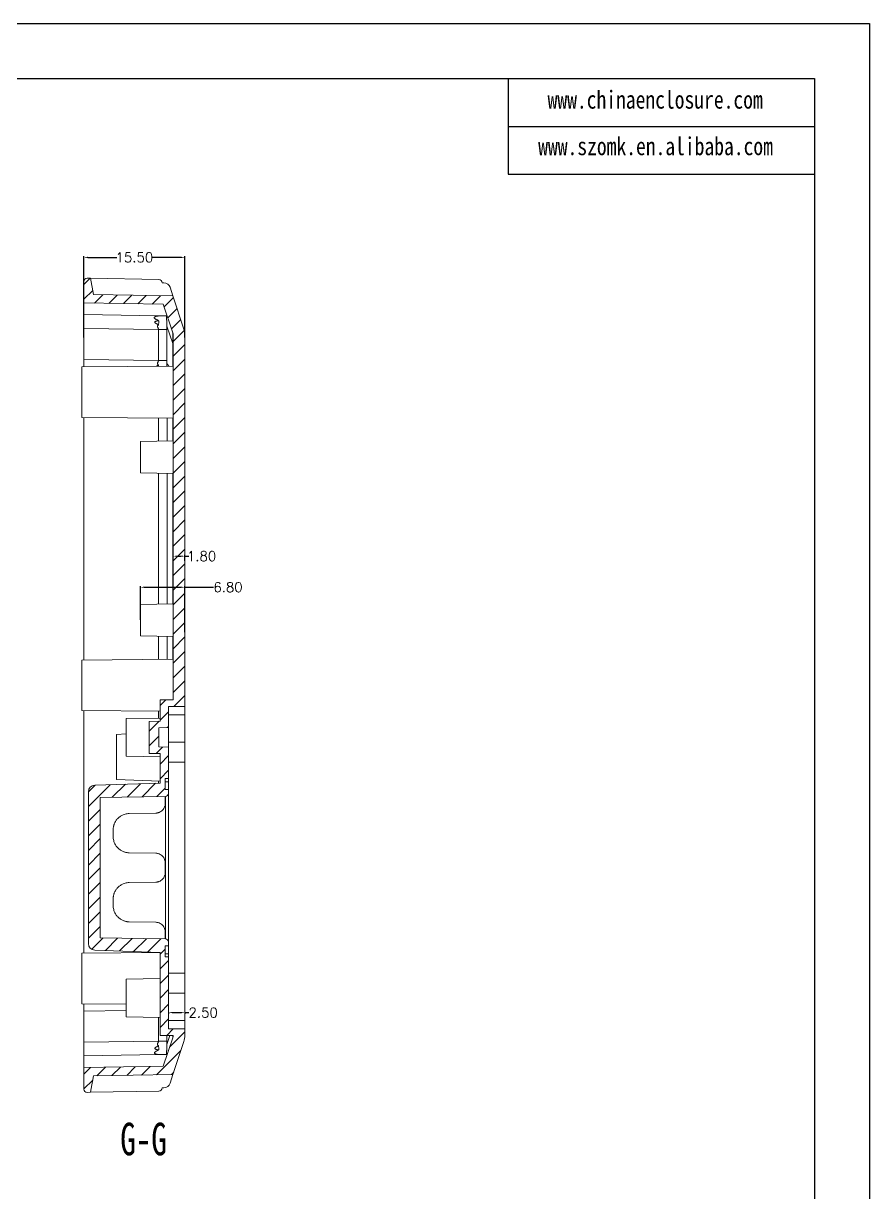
# Model space of a CAD drawing. Header units: inches. Extents: x 1153 to 4140, y 573 to 968.
# Drawn here: x 3389.1 to 3519, y 749 to 928.5 of the extents above; entities that cross this region are included whole.
import ezdxf

# ---------------------------------------------------------------- set-up
doc = ezdxf.new("R2010")
doc.units = ezdxf.units.IN
doc.layers.add('10', color=7, linetype='Continuous')
doc.layers.add('文字', color=81, linetype='Continuous')
doc.styles.add('SLDTEXTSTYLE6', font='TXT', dxfattribs={"width": 0.7})
doc.styles.get("Standard").update_dxf_attribs({"font": 'txt', "bigfont": 'gbcbig.shx'})
doc.styles.add('宋体', font='', dxfattribs={"width": 0.8, "height": 3.5})
doc.styles.get('宋体').set_extended_font_data('SimSun')
doc.dimstyles.new('2', dxfattribs={"dimtxt": 1.5, "dimasz": 0.6, "dimexe": 0.18, "dimexo": 0.0625, "dimgap": 0.09, "dimtad": 0, "dimtih": 1, "dimtoh": 1, "dimzin": 0, "dimdsep": 46, "dimtxsty": 'Standard', "dimcen": 0, "dimadec": 0, "dimazin": 2, "dimtfac": 1, "dimtofl": 0, "dimtmove": 0, "dimatfit": 3, "dimfxl": 1, "dimtolj": 1, "dimtzin": 0, "dimarcsym": 0})

# ---------------------------------------------------------------- blocks, each defined once
blk = doc.blocks.new('*D262')
at = {"color": 0, "lineweight": -2, "transparency": 16777216}
for p, q in [((3407.09, 836.95), (3407.09, 842.12)), ((3407.69, 841.94), (3413.29, 841.94)), ((3413.89, 835.02), (3413.89, 842.12)), ((3413.89, 841.94), (3418.3, 841.94))]:
    blk.add_line(p, q, dxfattribs=at)
at = {"color": 0, "transparency": 16777216}
for points in [[(3407.69, 842.04), (3407.69, 841.84), (3407.09, 841.94)], [(3413.29, 842.04), (3413.29, 841.84), (3413.89, 841.94)]]:
    blk.add_solid(points, dxfattribs=at)
at = {"layer": 'Defpoints', "color": 0, "transparency": 16777216}
for p in [(3413.89, 841.94), (3407.09, 836.89), (3413.89, 834.96)]:
    blk.add_point(p, dxfattribs=at)
at = {"color": 0, "transparency": 16777216, "insert": (3420.51, 841.94), "char_height": 1.5, "attachment_point": 5}
blk.add_mtext('\\A1;6.80', dxfattribs=at)
blk = doc.blocks.new('*D263')
at = {"color": 0, "lineweight": -2, "transparency": 16777216}
for p, q in [((3412.09, 844.93), (3412.09, 846.89)), ((3412.69, 846.71), (3413.29, 846.71)), ((3413.89, 845.98), (3413.89, 846.89)), ((3413.89, 846.71), (3414.49, 846.71))]:
    blk.add_line(p, q, dxfattribs=at)
at = {"color": 0, "transparency": 16777216}
for points in [[(3412.69, 846.81), (3412.69, 846.61), (3412.09, 846.71)], [(3413.29, 846.81), (3413.29, 846.61), (3413.89, 846.71)]]:
    blk.add_solid(points, dxfattribs=at)
at = {"layer": 'Defpoints', "color": 0, "transparency": 16777216}
for p in [(3413.89, 846.71), (3413.89, 845.92), (3412.09, 844.87)]:
    blk.add_point(p, dxfattribs=at)
at = {"color": 0, "transparency": 16777216, "insert": (3416.45, 846.71), "char_height": 1.5, "attachment_point": 5}
blk.add_mtext('\\A1;1.80', dxfattribs=at)
blk = doc.blocks.new('*D264')
at = {"color": 0, "lineweight": -2, "transparency": 16777216}
for p, q in [((3398.39, 880.29), (3398.39, 892.76)), ((3398.99, 892.58), (3403.42, 892.58)), ((3413.29, 892.58), (3408.85, 892.58)), ((3413.89, 880.29), (3413.89, 892.76))]:
    blk.add_line(p, q, dxfattribs=at)
at = {"color": 0, "transparency": 16777216}
for points in [[(3398.99, 892.68), (3398.99, 892.48), (3398.39, 892.58)], [(3413.29, 892.68), (3413.29, 892.48), (3413.89, 892.58)]]:
    blk.add_solid(points, dxfattribs=at)
at = {"layer": 'Defpoints', "color": 0, "transparency": 16777216}
for p in [(3413.89, 892.58), (3398.39, 880.22), (3413.89, 880.22)]:
    blk.add_point(p, dxfattribs=at)
at = {"color": 0, "transparency": 16777216, "insert": (3406.14, 892.58), "char_height": 1.5, "attachment_point": 5}
blk.add_mtext('\\A1;15.50', dxfattribs=at)
blk = doc.blocks.new('*D265')
at = {"color": 0, "lineweight": -2, "transparency": 16777216}
for p, q in [((3411.39, 776.65), (3411.39, 776.46)), ((3411.99, 776.64), (3413.29, 776.64)), ((3413.89, 776.65), (3413.89, 776.46)), ((3413.89, 776.64), (3414.49, 776.64))]:
    blk.add_line(p, q, dxfattribs=at)
at = {"color": 0, "transparency": 16777216}
for points in [[(3411.99, 776.74), (3411.99, 776.54), (3411.39, 776.64)], [(3413.29, 776.74), (3413.29, 776.54), (3413.89, 776.64)]]:
    blk.add_solid(points, dxfattribs=at)
at = {"layer": 'Defpoints', "color": 0, "transparency": 16777216}
for p in [(3411.39, 776.71), (3413.89, 776.71), (3413.89, 776.64)]:
    blk.add_point(p, dxfattribs=at)
at = {"color": 0, "transparency": 16777216, "insert": (3416.7, 776.64), "char_height": 1.5, "attachment_point": 5}
blk.add_mtext('\\A1;2.50', dxfattribs=at)

msp = doc.modelspace()

# ---------------------------------------------------------------- hatches: boundary and pattern name
at = {"linetype": 'Continuous', "lineweight": 0}
h = msp.add_hatch(dxfattribs=at)
h.set_pattern_fill('ANSI31', color=4, scale=0.5, style=0)
edge = h.paths.add_edge_path(flags=0)
edge.add_arc((3398.885, 888.882), 0.5, 89, 180)
edge.add_line((3398.385, 888.882), (3398.385, 885.59))
edge.add_line((3398.385, 885.59), (3410.578, 885.377))
edge.add_line((3410.578, 885.377), (3412.024, 881.013))
edge.add_arc((3410.885, 880.636), 1.2, 0, 18.33287, ccw=False)
edge.add_line((3412.085, 880.636), (3412.085, 824.645))
edge.add_line((3412.085, 824.645), (3410.085, 824.645))
edge.add_line((3410.085, 824.645), (3410.085, 821.367))
edge.add_line((3410.085, 821.367), (3408.385, 821.337))
edge.add_line((3408.385, 821.337), (3408.385, 816.442))
edge.add_line((3408.385, 816.442), (3410.085, 816.412))
edge.add_line((3410.085, 816.412), (3410.085, 811.889))
edge.add_line((3410.085, 811.889), (3400.05, 811.539))
edge.add_arc((3400.085, 810.54), 1, 92, 180)
edge.add_line((3399.085, 810.54), (3399.085, 787.239))
edge.add_arc((3400.085, 787.239), 1, 180, 268)
edge.add_line((3400.05, 786.24), (3410.085, 785.889))
edge.add_line((3410.085, 785.889), (3410.085, 773.145))
edge.add_line((3410.085, 773.145), (3412.085, 773.145))
edge.add_arc((3410.885, 773.145), 1.2, 341.66713, 360, ccw=False)
edge.add_line((3412.024, 772.767), (3410.578, 768.404))
edge.add_line((3410.578, 768.404), (3398.385, 768.191))
edge.add_line((3398.385, 768.191), (3398.385, 764.899))
edge.add_arc((3398.885, 764.899), 0.5, 180, 271)
edge.add_line((3398.894, 764.399), (3399.395, 764.408))
edge.add_line((3399.395, 764.408), (3399.851, 766.916))
edge.add_line((3399.851, 766.916), (3412.052, 767.129))
edge.add_line((3412.052, 767.129), (3413.733, 772.201))
edge.add_arc((3410.885, 773.145), 3, 341.66713, 360)
edge.add_line((3413.885, 773.145), (3413.885, 774.145))
edge.add_line((3413.885, 774.145), (3411.385, 774.145))
edge.add_line((3411.385, 774.145), (3411.385, 785.189))
edge.add_line((3411.385, 785.189), (3410.885, 785.189))
edge.add_line((3410.885, 785.189), (3410.885, 786.889))
edge.add_line((3410.885, 786.889), (3411.385, 786.889))
edge.add_line((3411.385, 786.889), (3411.385, 787.442))
edge.add_arc((3410.885, 787.442), 0.5, 360, 449)
edge.add_line((3410.894, 787.942), (3400.885, 788.116))
edge.add_line((3400.885, 788.116), (3400.885, 809.662))
edge.add_line((3400.885, 809.662), (3410.894, 809.837))
edge.add_arc((3410.885, 810.337), 0.5, 271, 360)
edge.add_line((3411.385, 810.337), (3411.385, 810.889))
edge.add_line((3411.385, 810.889), (3410.885, 810.889))
edge.add_line((3410.885, 810.889), (3410.885, 812.589))
edge.add_line((3410.885, 812.589), (3411.385, 812.589))
edge.add_line((3411.385, 812.589), (3411.385, 817.389))
edge.add_line((3411.385, 817.389), (3409.885, 817.416))
edge.add_line((3409.885, 817.416), (3409.885, 820.363))
edge.add_line((3409.885, 820.363), (3411.385, 820.389))
edge.add_line((3411.385, 820.389), (3411.385, 823.634))
edge.add_line((3411.385, 823.634), (3413.885, 823.634))
edge.add_line((3413.885, 823.634), (3413.885, 880.636))
edge.add_arc((3410.885, 880.636), 3, 0, 18.33287)
edge.add_line((3413.733, 881.579), (3412.052, 886.651))
edge.add_line((3412.052, 886.651), (3399.851, 886.864))
edge.add_line((3399.851, 886.864), (3399.395, 889.373))
edge.add_line((3399.395, 889.373), (3398.894, 889.381))

# ---------------------------------------------------------------- linework, layer by layer
for p, q in [((3016.166, 928.498), (3519.003, 928.498)), ((3519.003, 928.498), (3519.003, 572.957)), ((3029.178, 920.033), (3510.538, 920.033)), ((3463.509, 920.033), (3463.509, 905.336)), ((3510.538, 920.033), (3510.538, 581.422)), ((3463.509, 912.684), (3510.538, 912.684)), ((3463.509, 905.336), (3510.538, 905.336))]:
    msp.add_line(p, q)
at = {"color": 7, "linetype": 'Continuous', "lineweight": 15}
for p, q in [((3398.385, 888.882), (3398.385, 885.59)), ((3399.395, 889.373), (3398.894, 889.381)), ((3399.395, 889.373), (3399.851, 886.864)), ((3409.894, 889.189), (3399.395, 889.373)), ((3410.385, 888.681), (3410.385, 888.69)), ((3410.385, 888.681), (3410.677, 888.676)), ((3399.851, 886.864), (3412.052, 886.651)), ((3412.052, 886.651), (3411.608, 887.99)), ((3410.578, 885.377), (3398.385, 885.59)), ((3398.385, 883.79), (3398.385, 885.59)), ((3412.024, 881.013), (3410.578, 885.377)), ((3413.733, 881.579), (3412.052, 886.651)), ((3409.843, 883.59), (3398.385, 883.79)), ((3409.843, 883.59), (3411.17, 883.59)), ((3398.385, 881.669), (3409.843, 881.527)), ((3398.385, 876.898), (3398.385, 881.669)), ((3409.843, 881.527), (3411.136, 881.527)), ((3409.843, 881.527), (3409.843, 876.756)), ((3412.024, 879.339), (3411.136, 882.021)), ((3411.136, 882.021), (3411.136, 881.527)), ((3411.136, 881.527), (3411.136, 876.756)), ((3412.085, 880.636), (3412.085, 824.645)), ((3413.885, 880.636), (3413.885, 823.634)), ((3409.843, 876.756), (3398.385, 876.898)), ((3409.859, 875.871), (3409.841, 876.061)), ((3411.136, 876.756), (3409.843, 876.756)), ((3411.136, 876.262), (3411.136, 876.756)), ((3412.085, 875.89), (3398.085, 875.768)), ((3398.085, 868.012), (3398.085, 875.768)), ((3398.085, 868.012), (3412.085, 867.89)), ((3398.385, 830.771), (3398.385, 868.01)), ((3411.17, 867.898), (3411.17, 864.374)), ((3412.085, 864.39), (3407.082, 864.303)), ((3407.085, 864.303), (3407.085, 861.89)), ((3407.082, 859.478), (3412.085, 859.39)), ((3411.17, 859.406), (3411.17, 839.374)), ((3412.085, 839.39), (3407.082, 839.303)), ((3407.085, 839.303), (3407.085, 836.89)), ((3407.082, 834.478), (3412.085, 834.39)), ((3411.17, 834.406), (3411.17, 830.882)), ((3412.085, 830.89), (3398.085, 830.768)), ((3398.085, 823.012), (3398.085, 830.768)), ((3410.085, 821.367), (3410.085, 824.645)), ((3412.085, 824.645), (3410.085, 824.645)), ((3398.085, 823.012), (3410.085, 822.908)), ((3398.385, 785.771), (3398.385, 823.01)), ((3413.885, 823.634), (3411.385, 823.634)), ((3411.385, 823.634), (3411.385, 820.389)), ((3413.885, 822.364), (3411.385, 822.364)), ((3413.885, 818.166), (3413.885, 822.364)), ((3410.085, 821.867), (3404.882, 821.776)), ((3410.085, 821.367), (3408.385, 821.337)), ((3408.385, 816.442), (3408.385, 821.337)), ((3411.385, 820.389), (3409.885, 820.363)), ((3409.885, 817.416), (3409.885, 820.363)), ((3411.385, 817.389), (3411.385, 820.389)), ((3404.885, 819.412), (3403.381, 819.359)), ((3403.385, 819.359), (3403.385, 815.889)), ((3409.885, 817.416), (3411.385, 817.389)), ((3413.885, 818.166), (3411.385, 818.166)), ((3411.385, 817.389), (3411.385, 812.589)), ((3404.882, 816.003), (3410.085, 815.912)), ((3408.385, 816.442), (3410.085, 816.412)), ((3410.085, 811.889), (3410.085, 816.412)), ((3413.885, 815.096), (3411.385, 815.096)), ((3413.885, 782.683), (3413.885, 815.096)), ((3410.085, 811.889), (3400.05, 811.539)), ((3403.381, 812.418), (3410.085, 812.184)), ((3411.385, 812.589), (3410.885, 812.589)), ((3410.885, 810.889), (3410.885, 812.589)), ((3411.385, 812.089), (3410.885, 812.089)), ((3411.385, 812.089), (3411.385, 812.589)), ((3411.385, 810.889), (3411.385, 812.089)), ((3399.085, 787.239), (3399.085, 810.54)), ((3410.894, 809.837), (3400.885, 809.662)), ((3400.885, 788.116), (3400.885, 809.662)), ((3411.385, 810.889), (3410.885, 810.889)), ((3410.885, 808.766), (3410.885, 809.837)), ((3410.894, 809.837), (3410.894, 787.942)), ((3411.385, 810.889), (3411.385, 810.337)), ((3411.385, 787.442), (3411.385, 810.337)), ((3405.346, 807.202), (3409.409, 807.266)), ((3402.885, 803.676), (3402.885, 804.703)), ((3409.409, 801.113), (3405.346, 801.176)), ((3410.885, 798.166), (3410.885, 799.613)), ((3405.346, 796.602), (3409.409, 796.666)), ((3402.885, 793.076), (3402.885, 794.103)), ((3409.409, 790.513), (3405.346, 790.576)), ((3400.885, 788.116), (3410.894, 787.942)), ((3410.885, 787.942), (3410.885, 789.013)), ((3400.05, 786.24), (3410.085, 785.889)), ((3410.885, 786.889), (3411.385, 786.889)), ((3410.885, 785.189), (3410.885, 786.889)), ((3411.385, 787.442), (3411.385, 786.889)), ((3411.385, 785.689), (3411.385, 786.889)), ((3410.085, 785.873), (3398.082, 785.768)), ((3398.085, 785.768), (3398.085, 781.89)), ((3410.085, 773.145), (3410.085, 785.889)), ((3411.385, 785.689), (3410.885, 785.689)), ((3410.885, 785.189), (3411.385, 785.189)), ((3411.385, 785.189), (3411.385, 785.689)), ((3411.385, 785.189), (3411.385, 774.145)), ((3413.885, 782.683), (3411.385, 782.683)), ((3410.085, 781.867), (3404.882, 781.776)), ((3413.885, 779.613), (3411.385, 779.613)), ((3413.885, 775.415), (3413.885, 779.613)), ((3398.082, 778.012), (3404.885, 777.953)), ((3398.385, 772.112), (3398.385, 776.883)), ((3404.882, 776.003), (3410.085, 775.912)), ((3413.885, 775.415), (3411.385, 775.415)), ((3411.385, 774.145), (3413.885, 774.145)), ((3413.885, 774.145), (3413.885, 773.145)), ((3409.843, 772.253), (3398.385, 772.112)), ((3411.136, 772.253), (3409.843, 772.253)), ((3410.085, 773.145), (3412.085, 773.145)), ((3410.578, 768.404), (3412.024, 772.767)), ((3411.136, 773.145), (3411.136, 772.253)), ((3411.136, 771.759), (3411.136, 772.253)), ((3412.052, 767.129), (3413.733, 772.201)), ((3409.843, 770.19), (3398.385, 769.99)), ((3409.843, 770.19), (3411.17, 770.19)), ((3398.385, 768.191), (3398.385, 769.99)), ((3410.578, 768.404), (3398.385, 768.191)), ((3398.385, 768.191), (3398.385, 764.899)), ((3399.395, 764.408), (3399.851, 766.916)), ((3399.851, 766.916), (3412.052, 767.129)), ((3412.052, 767.129), (3411.608, 765.79)), ((3410.677, 765.105), (3410.385, 765.1)), ((3410.385, 765.1), (3410.385, 765.091)), ((3398.894, 764.399), (3399.395, 764.408)), ((3409.894, 764.591), (3399.395, 764.408))]:
    msp.add_line(p, q, dxfattribs=at)
at = {"color": 8, "linetype": 'Continuous', "lineweight": 15}
for p, q in [((3412.024, 875.89), (3412.024, 879.339)), ((3411.136, 876.262), (3411.435, 875.885)), ((3409.843, 867.91), (3409.843, 864.351)), ((3412.024, 864.389), (3412.024, 867.891)), ((3409.843, 859.429), (3409.843, 839.351)), ((3412.024, 839.389), (3412.024, 859.391)), ((3409.843, 834.429), (3409.843, 830.871)), ((3412.024, 830.89), (3412.024, 834.391)), ((3409.843, 822.91), (3409.843, 821.862)), ((3409.843, 812.192), (3409.843, 811.881)), ((3409.843, 785.898), (3409.843, 785.871)), ((3398.385, 776.883), (3404.885, 776.963)), ((3409.843, 775.916), (3409.843, 772.253)), ((3411.136, 771.759), (3411.595, 773.145)), ((3412.032, 773.145), (3412.031, 772.892))]:
    msp.add_line(p, q, dxfattribs=at)
at = {"color": 7, "linetype": 'Continuous', "lineweight": 15}
for centre, radius, start, end in [((3398.885, 888.882), 0.5, 89, 180), ((3409.885, 888.69), 0.5, 0, 89), ((3410.659, 887.676), 1, 18.33287, 89), ((3410.885, 880.636), 3, 0, 18.33287), ((3410.885, 880.636), 1.2, 0, 18.33287), ((3411.458, 879.07), 0.627, 0.24546, 25.40465), ((3400.085, 810.54), 1, 92, 180), ((3410.885, 810.337), 0.5, 271, 0), ((3400.085, 787.239), 1, 180, 268), ((3410.885, 787.442), 0.5, 360, 89), ((3410.885, 773.145), 1.2, 341.66713, 0), ((3410.885, 773.145), 3, 341.66713, 0), ((3398.885, 764.899), 0.5, 180, 271), ((3409.885, 765.091), 0.5, 271, 0), ((3410.659, 766.105), 1, 271, 341.66713)]:
    msp.add_arc(centre, radius, start, end, dxfattribs=at)
for points, knots in [([(3398.385, 881.669), (3398.385, 881.9), (3398.385, 882.127), (3398.385, 882.598), (3398.385, 882.842), (3398.385, 883.497), (3398.385, 883.79), (3398.385, 883.79)], [0, 0, 0, 0, 0.25, 0.25, 0.5, 0.5, 1, 1, 1, 1]), ([(3409.839, 882.91), (3409.787, 882.93), (3409.689, 882.969), (3409.555, 883.026), (3409.443, 883.08), (3409.305, 883.155), (3409.193, 883.244), (3409.174, 883.338), (3409.21, 883.396), (3409.279, 883.444), (3409.357, 883.48), (3409.455, 883.512), (3409.558, 883.539), (3409.663, 883.561), (3409.745, 883.575), (3409.8, 883.584), (3409.836, 883.589), (3409.841, 883.59), (3409.843, 883.59)], [0, 0, 0, 0, 0.0742791, 0.1405471, 0.1990602, 0.2501947, 0.374919, 0.4355869, 0.5001583, 0.5570935, 0.6249704, 0.6727765, 0.7501825, 0.8231184, 0.8752154, 0.9219805, 0.9630891, 1, 1, 1, 1]), ([(3411.136, 882.021), (3411.135, 882.107), (3411.132, 882.298), (3411.118, 882.557), (3411.107, 882.772), (3411.096, 882.921), (3411.09, 883.029), (3411.084, 883.16), (3411.08, 883.297), (3411.081, 883.426), (3411.089, 883.52), (3411.101, 883.579), (3411.115, 883.587), (3411.122, 883.59)], [0, 0, 0, 0, 0.1130561, 0.2513822, 0.341933, 0.3947852, 0.4516149, 0.50174, 0.6020477, 0.702174, 0.801985, 0.9013069, 1, 1, 1, 1]), ([(3409.839, 882.91), (3409.822, 882.902), (3409.788, 882.885), (3409.734, 882.862), (3409.668, 882.837), (3409.59, 882.812), (3409.496, 882.785), (3409.409, 882.754), (3409.328, 882.714), (3409.267, 882.66), (3409.267, 882.59), (3409.316, 882.532), (3409.406, 882.465), (3409.512, 882.407), (3409.616, 882.352), (3409.696, 882.311), (3409.773, 882.269), (3409.819, 882.237), (3409.841, 882.221)], [0, 0, 0, 0, 0.04090045, 0.08201565, 0.12386099, 0.18613301, 0.24889386, 0.31895083, 0.37409078, 0.44044208, 0.49792432, 0.55210725, 0.62323932, 0.7487548, 0.81173306, 0.87449077, 0.93890929, 1, 1, 1, 1]), ([(3409.843, 881.527), (3409.842, 881.54), (3409.841, 881.568), (3409.83, 881.611), (3409.813, 881.658), (3409.784, 881.721), (3409.743, 881.796), (3409.7, 881.886), (3409.679, 881.978), (3409.693, 882.07), (3409.749, 882.153), (3409.809, 882.197), (3409.841, 882.221)], [0, 0, 0, 0, 0.0522359, 0.1110419, 0.1769368, 0.2502972, 0.377238, 0.5026359, 0.6357839, 0.7515099, 0.8688618, 1, 1, 1, 1]), ([(3409.841, 882.221), (3409.847, 882.28), (3409.859, 882.399), (3409.874, 882.55), (3409.878, 882.667), (3409.875, 882.752), (3409.863, 882.833), (3409.847, 882.885), (3409.839, 882.91)], [0, 0, 0, 0, 0.2518517, 0.5036175, 0.637691, 0.7526159, 0.8791653, 1, 1, 1, 1]), ([(3398.385, 875.771), (3398.385, 875.896), (3398.385, 876.279), (3398.385, 876.649), (3398.385, 876.898)], [0, 0, 0, 0, 0.3262551, 1, 1, 1, 1]), ([(3409.507, 875.868), (3409.519, 875.875), (3409.625, 875.944), (3409.739, 876.006), (3409.841, 876.061)], [0, 0, 0, 0, 0.1071775, 1, 1, 1, 1]), ([(3409.843, 876.756), (3409.842, 876.744), (3409.841, 876.716), (3409.83, 876.674), (3409.813, 876.626), (3409.784, 876.563), (3409.743, 876.488), (3409.701, 876.398), (3409.679, 876.306), (3409.693, 876.214), (3409.749, 876.13), (3409.809, 876.085), (3409.841, 876.061)], [0, 0, 0, 0, 0.0510528, 0.1094167, 0.1755726, 0.2498502, 0.3752518, 0.5005455, 0.6340894, 0.7501512, 0.8680764, 1, 1, 1, 1]), ([(3411.125, 875.882), (3411.127, 875.914), (3411.134, 876.041), (3411.135, 876.168), (3411.136, 876.262)], [0, 0, 0, 0, 0.2564336, 1, 1, 1, 1]), ([(3407.085, 859.478), (3407.085, 859.478), (3407.085, 859.54), (3407.085, 859.782), (3407.085, 859.961), (3407.085, 860.408), (3407.085, 860.675), (3407.085, 861.259), (3407.085, 861.574), (3407.085, 861.89)], [0, 0, 0, 0, 0.25, 0.25, 0.5, 0.5, 0.75, 0.75, 1, 1, 1, 1]), ([(3407.085, 834.478), (3407.085, 834.478), (3407.085, 834.54), (3407.085, 834.782), (3407.085, 834.961), (3407.085, 835.408), (3407.085, 835.675), (3407.085, 836.259), (3407.085, 836.574), (3407.085, 836.89)], [0, 0, 0, 0, 0.25, 0.25, 0.5, 0.5, 0.75, 0.75, 1, 1, 1, 1]), ([(3413.885, 822.364), (3413.885, 822.567), (3413.885, 822.75), (3413.885, 823.075), (3413.885, 823.211), (3413.885, 823.426), (3413.885, 823.508), (3413.885, 823.61), (3413.885, 823.634), (3413.885, 823.634)], [0, 0, 0, 0, 0.25, 0.25, 0.5, 0.5, 0.75, 0.75, 1, 1, 1, 1]), ([(3404.885, 816.003), (3404.885, 816.003), (3404.885, 816.078), (3404.885, 816.367), (3404.885, 816.581), (3404.885, 817.115), (3404.885, 817.436), (3404.885, 818.134), (3404.885, 818.512), (3404.885, 819.267), (3404.885, 819.645), (3404.885, 820.343), (3404.885, 820.663), (3404.885, 821.198), (3404.885, 821.412), (3404.885, 821.701), (3404.885, 821.776), (3404.885, 821.776)], [0, 0, 0, 0, 0.125, 0.125, 0.25, 0.25, 0.375, 0.375, 0.5, 0.5, 0.625, 0.625, 0.75, 0.75, 0.875, 0.875, 1, 1, 1, 1]), ([(3413.885, 815.096), (3413.885, 815.382), (3413.885, 815.666), (3413.885, 816.229), (3413.885, 816.502), (3413.885, 817.024), (3413.885, 817.278), (3413.885, 817.746), (3413.885, 817.964), (3413.885, 818.166)], [0, 0, 0, 0, 0.25, 0.25, 0.5, 0.5, 0.75, 0.75, 1, 1, 1, 1]), ([(3403.385, 812.418), (3403.385, 812.418), (3403.385, 812.508), (3403.385, 812.856), (3403.385, 813.113), (3403.385, 813.756), (3403.385, 814.141), (3403.385, 814.98), (3403.385, 815.434), (3403.385, 815.889)], [0, 0, 0, 0, 0.25, 0.25, 0.5, 0.5, 0.75, 0.75, 1, 1, 1, 1]), ([(3409.409, 807.266), (3409.446, 807.268), (3409.521, 807.27), (3409.632, 807.285), (3409.742, 807.307), (3409.849, 807.338), (3410.014, 807.399), (3410.227, 807.512), (3410.461, 807.707), (3410.652, 807.944), (3410.773, 808.181), (3410.842, 808.395), (3410.878, 808.579), (3410.883, 808.703), (3410.885, 808.766)], [0, 0, 0, 0, 0.0483887, 0.0963539, 0.1441642, 0.1920905, 0.2404021, 0.3701231, 0.5000712, 0.6297846, 0.7597253, 0.8398739, 0.9195464, 1, 1, 1, 1]), ([(3402.885, 804.703), (3402.886, 804.755), (3402.888, 804.859), (3402.903, 805.014), (3402.927, 805.167), (3402.96, 805.319), (3403.003, 805.468), (3403.095, 805.725), (3403.273, 806.073), (3403.592, 806.468), (3403.981, 806.793), (3404.373, 807.001), (3404.729, 807.122), (3405.035, 807.187), (3405.242, 807.197), (3405.346, 807.202)], [0, 0, 0, 0, 0.0403442, 0.0803682, 0.1202272, 0.1600784, 0.2000789, 0.2403841, 0.3701372, 0.5000325, 0.6297932, 0.7596962, 0.8399147, 0.9195967, 1, 1, 1, 1]), ([(3405.346, 801.176), (3405.294, 801.178), (3405.19, 801.182), (3405.035, 801.199), (3404.882, 801.225), (3404.731, 801.261), (3404.582, 801.307), (3404.327, 801.402), (3403.982, 801.585), (3403.592, 801.911), (3403.273, 802.305), (3403.071, 802.7), (3402.956, 803.058), (3402.896, 803.365), (3402.889, 803.572), (3402.885, 803.676)], [0, 0, 0, 0, 0.0403503, 0.0803803, 0.1202451, 0.1601017, 0.2001073, 0.2404172, 0.3701816, 0.5000808, 0.6298376, 0.7597293, 0.839938, 0.9196088, 1, 1, 1, 1]), ([(3410.885, 799.613), (3410.884, 799.65), (3410.883, 799.725), (3410.87, 799.837), (3410.849, 799.946), (3410.82, 800.055), (3410.762, 800.22), (3410.653, 800.435), (3410.461, 800.672), (3410.227, 800.867), (3409.992, 800.992), (3409.779, 801.064), (3409.596, 801.103), (3409.471, 801.109), (3409.409, 801.113)], [0, 0, 0, 0, 0.0483813, 0.0963395, 0.144143, 0.1920631, 0.240369, 0.3700786, 0.5000229, 0.6297402, 0.7596921, 0.8398505, 0.9195343, 1, 1, 1, 1]), ([(3409.409, 796.666), (3409.446, 796.668), (3409.521, 796.67), (3409.632, 796.685), (3409.742, 796.707), (3409.849, 796.738), (3410.014, 796.799), (3410.227, 796.912), (3410.461, 797.107), (3410.652, 797.344), (3410.773, 797.581), (3410.842, 797.795), (3410.878, 797.979), (3410.883, 798.103), (3410.885, 798.166)], [0, 0, 0, 0, 0.0483887, 0.0963539, 0.1441642, 0.1920905, 0.2404021, 0.3701231, 0.5000712, 0.6297846, 0.7597253, 0.8398739, 0.9195464, 1, 1, 1, 1]), ([(3402.885, 794.103), (3402.886, 794.155), (3402.888, 794.259), (3402.903, 794.414), (3402.927, 794.567), (3402.96, 794.719), (3403.003, 794.868), (3403.095, 795.125), (3403.273, 795.473), (3403.592, 795.868), (3403.981, 796.193), (3404.373, 796.401), (3404.729, 796.522), (3405.035, 796.587), (3405.242, 796.597), (3405.346, 796.602)], [0, 0, 0, 0, 0.0403442, 0.0803682, 0.1202272, 0.1600784, 0.2000789, 0.2403841, 0.3701372, 0.5000325, 0.6297932, 0.7596962, 0.8399147, 0.9195967, 1, 1, 1, 1]), ([(3405.346, 790.576), (3405.294, 790.578), (3405.19, 790.582), (3405.035, 790.599), (3404.882, 790.625), (3404.731, 790.661), (3404.582, 790.707), (3404.327, 790.802), (3403.982, 790.985), (3403.592, 791.311), (3403.273, 791.705), (3403.071, 792.1), (3402.956, 792.458), (3402.896, 792.765), (3402.889, 792.972), (3402.885, 793.076)], [0, 0, 0, 0, 0.0403503, 0.0803803, 0.1202451, 0.1601017, 0.2001073, 0.2404172, 0.3701816, 0.5000808, 0.6298376, 0.7597293, 0.839938, 0.9196088, 1, 1, 1, 1]), ([(3410.885, 789.013), (3410.884, 789.05), (3410.883, 789.125), (3410.87, 789.237), (3410.849, 789.346), (3410.82, 789.455), (3410.762, 789.62), (3410.653, 789.835), (3410.461, 790.072), (3410.227, 790.267), (3409.992, 790.392), (3409.779, 790.464), (3409.596, 790.503), (3409.471, 790.509), (3409.409, 790.513)], [0, 0, 0, 0, 0.0483813, 0.0963395, 0.144143, 0.1920631, 0.240369, 0.3700786, 0.5000229, 0.6297402, 0.7596921, 0.8398505, 0.9195343, 1, 1, 1, 1]), ([(3413.885, 779.613), (3413.885, 779.815), (3413.885, 780.033), (3413.885, 780.505), (3413.885, 780.755), (3413.885, 781.277), (3413.885, 781.553), (3413.885, 782.113), (3413.885, 782.397), (3413.885, 782.683)], [0, 0, 0, 0, 0.25, 0.25, 0.5, 0.5, 0.75, 0.75, 1, 1, 1, 1]), ([(3398.085, 778.012), (3398.085, 778.012), (3398.085, 778.113), (3398.085, 778.502), (3398.085, 778.789), (3398.085, 779.507), (3398.085, 779.937), (3398.085, 780.875), (3398.085, 781.383), (3398.085, 781.89)], [0, 0, 0, 0, 0.25, 0.25, 0.5, 0.5, 0.75, 0.75, 1, 1, 1, 1]), ([(3404.885, 776.003), (3404.885, 776.003), (3404.885, 776.078), (3404.885, 776.367), (3404.885, 776.581), (3404.885, 777.115), (3404.885, 777.436), (3404.885, 778.134), (3404.885, 778.512), (3404.885, 779.267), (3404.885, 779.645), (3404.885, 780.343), (3404.885, 780.663), (3404.885, 781.198), (3404.885, 781.412), (3404.885, 781.701), (3404.885, 781.776), (3404.885, 781.776)], [0, 0, 0, 0, 0.125, 0.125, 0.25, 0.25, 0.375, 0.375, 0.5, 0.5, 0.625, 0.625, 0.75, 0.75, 0.875, 0.875, 1, 1, 1, 1]), ([(3398.385, 776.883), (3398.385, 777.185), (3398.385, 777.554), (3398.385, 777.941), (3398.385, 778.01)], [0, 0, 0, 0, 0.82089192, 1, 1, 1, 1]), ([(3413.885, 774.145), (3413.885, 774.145), (3413.885, 774.169), (3413.885, 774.272), (3413.885, 774.352), (3413.885, 774.568), (3413.885, 774.706), (3413.885, 775.029), (3413.885, 775.212), (3413.885, 775.415)], [0, 0, 0, 0, 0.25, 0.25, 0.5, 0.5, 0.75, 0.75, 1, 1, 1, 1]), ([(3398.385, 769.99), (3398.385, 769.99), (3398.385, 770.281), (3398.385, 770.937), (3398.385, 771.181), (3398.385, 771.653), (3398.385, 771.88), (3398.385, 772.112)], [0, 0, 0, 0, 0.5, 0.5, 0.75, 0.75, 1, 1, 1, 1]), ([(3409.843, 772.253), (3409.842, 772.24), (3409.841, 772.213), (3409.83, 772.17), (3409.813, 772.122), (3409.784, 772.06), (3409.743, 771.984), (3409.701, 771.894), (3409.679, 771.802), (3409.694, 771.71), (3409.749, 771.627), (3409.809, 771.582), (3409.841, 771.559)], [0, 0, 0, 0, 0.0522859, 0.1110807, 0.176872, 0.2500078, 0.3770621, 0.5027613, 0.6351529, 0.7511826, 0.868403, 1, 1, 1, 1]), ([(3409.843, 770.19), (3409.842, 770.19), (3409.841, 770.191), (3409.829, 770.192), (3409.81, 770.195), (3409.783, 770.199), (3409.74, 770.207), (3409.669, 770.219), (3409.568, 770.241), (3409.468, 770.268), (3409.374, 770.3), (3409.297, 770.335), (3409.23, 770.383), (3409.195, 770.44), (3409.211, 770.532), (3409.325, 770.628), (3409.487, 770.716), (3409.648, 770.791), (3409.772, 770.841), (3409.84, 770.868)], [0, 0, 0, 0, 0.0218936, 0.0449948, 0.0696672, 0.0962105, 0.1248663, 0.177401, 0.2498935, 0.3257475, 0.3749162, 0.4426022, 0.4995613, 0.5639617, 0.6248811, 0.7492227, 0.818836, 0.902162, 1, 1, 1, 1]), ([(3409.84, 770.868), (3409.824, 770.876), (3409.792, 770.893), (3409.737, 770.915), (3409.667, 770.94), (3409.586, 770.966), (3409.493, 770.996), (3409.407, 771.029), (3409.327, 771.069), (3409.268, 771.123), (3409.272, 771.193), (3409.323, 771.251), (3409.387, 771.298), (3409.463, 771.344), (3409.539, 771.386), (3409.619, 771.429), (3409.698, 771.47), (3409.774, 771.512), (3409.82, 771.544), (3409.841, 771.559)], [0, 0, 0, 0, 0.0371256, 0.0788902, 0.1255253, 0.1888573, 0.2522538, 0.3238537, 0.3778327, 0.4432171, 0.5015392, 0.5557488, 0.626064, 0.6815699, 0.7507436, 0.8130924, 0.875528, 0.9413009, 1, 1, 1, 1]), ([(3409.84, 770.868), (3409.845, 770.885), (3409.856, 770.919), (3409.867, 770.973), (3409.875, 771.036), (3409.878, 771.112), (3409.875, 771.229), (3409.859, 771.38), (3409.847, 771.499), (3409.841, 771.559)], [0, 0, 0, 0, 0.0801192, 0.1625387, 0.2475828, 0.3622512, 0.4968373, 0.7483708, 1, 1, 1, 1]), ([(3411.122, 770.19), (3411.118, 770.191), (3411.111, 770.193), (3411.102, 770.208), (3411.095, 770.232), (3411.089, 770.265), (3411.085, 770.307), (3411.082, 770.359), (3411.081, 770.419), (3411.081, 770.489), (3411.082, 770.567), (3411.085, 770.651), (3411.09, 770.745), (3411.096, 770.851), (3411.106, 771.002), (3411.118, 771.224), (3411.132, 771.484), (3411.135, 771.674), (3411.136, 771.759)], [0, 0, 0, 0, 0.04934526, 0.09885727, 0.14852688, 0.19833838, 0.24827167, 0.2983045, 0.34841473, 0.39858274, 0.44879381, 0.49904103, 0.54491366, 0.59884893, 0.65656221, 0.74902729, 0.88845498, 1, 1, 1, 1])]:
    msp.add_open_spline(points, degree=3, knots=knots, dxfattribs=at)
at = {"color": 8, "linetype": 'Continuous', "lineweight": 15}
msp.add_open_spline([(3412.027, 880.957), (3412.028, 880.94), (3412.032, 880.894), (3412.033, 880.593), (3412.032, 880.081), (3412.027, 879.589), (3412.024, 879.339)], degree=3, knots=[0, 0, 0, 0, 0.158028, 0.4358014, 0.7134095, 1, 1, 1, 1], dxfattribs=at)

# ---------------------------------------------------------------- texts
at = {"layer": '10', "color": 0, "insert": (3407.535, 759.741), "char_height": 5, "attachment_point": 2, "style": 'SLDTEXTSTYLE6'}
msp.add_mtext('G-G', dxfattribs=at)
at = {"layer": '文字', "color": 0, "char_height": 2.75905, "width": 48.47385, "attachment_point": 1, "style": '宋体'}
for s, insert in [('www.chinaenclosure.com', (3469.567, 918.171)), ('www.szomk.en.alibaba.com', (3468.125, 911.026))]:
    msp.add_mtext(s, dxfattribs=dict(at, insert=insert))

# ---------------------------------------------------------------- dimensions: what is measured, and where the dimension line sits
for base, p1, p2, picture, middle in [((3413.885, 892.583), (3398.385, 880.224), (3413.885, 880.224), '*D264', (3406.135, 892.583)), ((3413.885, 846.713), (3412.085, 844.872), (3413.885, 845.917), '*D263', (3416.45, 846.713)), ((3413.885, 776.643), (3411.385, 776.711), (3413.885, 776.711), '*D265', (3416.7, 776.643))]:
    dim = msp.add_linear_dim(base=base, p1=p1, p2=p2, dimstyle='2')
    dim.commit()
    dim.dimension.update_dxf_attribs({"geometry": picture, "text_midpoint": middle})
dim = msp.add_linear_dim(base=(3413.885, 841.944), p1=(3407.085, 836.89), p2=(3413.885, 834.957), dimstyle='2')
dim.commit()
dim.dimension.update_dxf_attribs({"geometry": '*D262', "text_midpoint": (3420.513, 841.944), "dimtype": 160})

doc.saveas('drawing.dxf')
